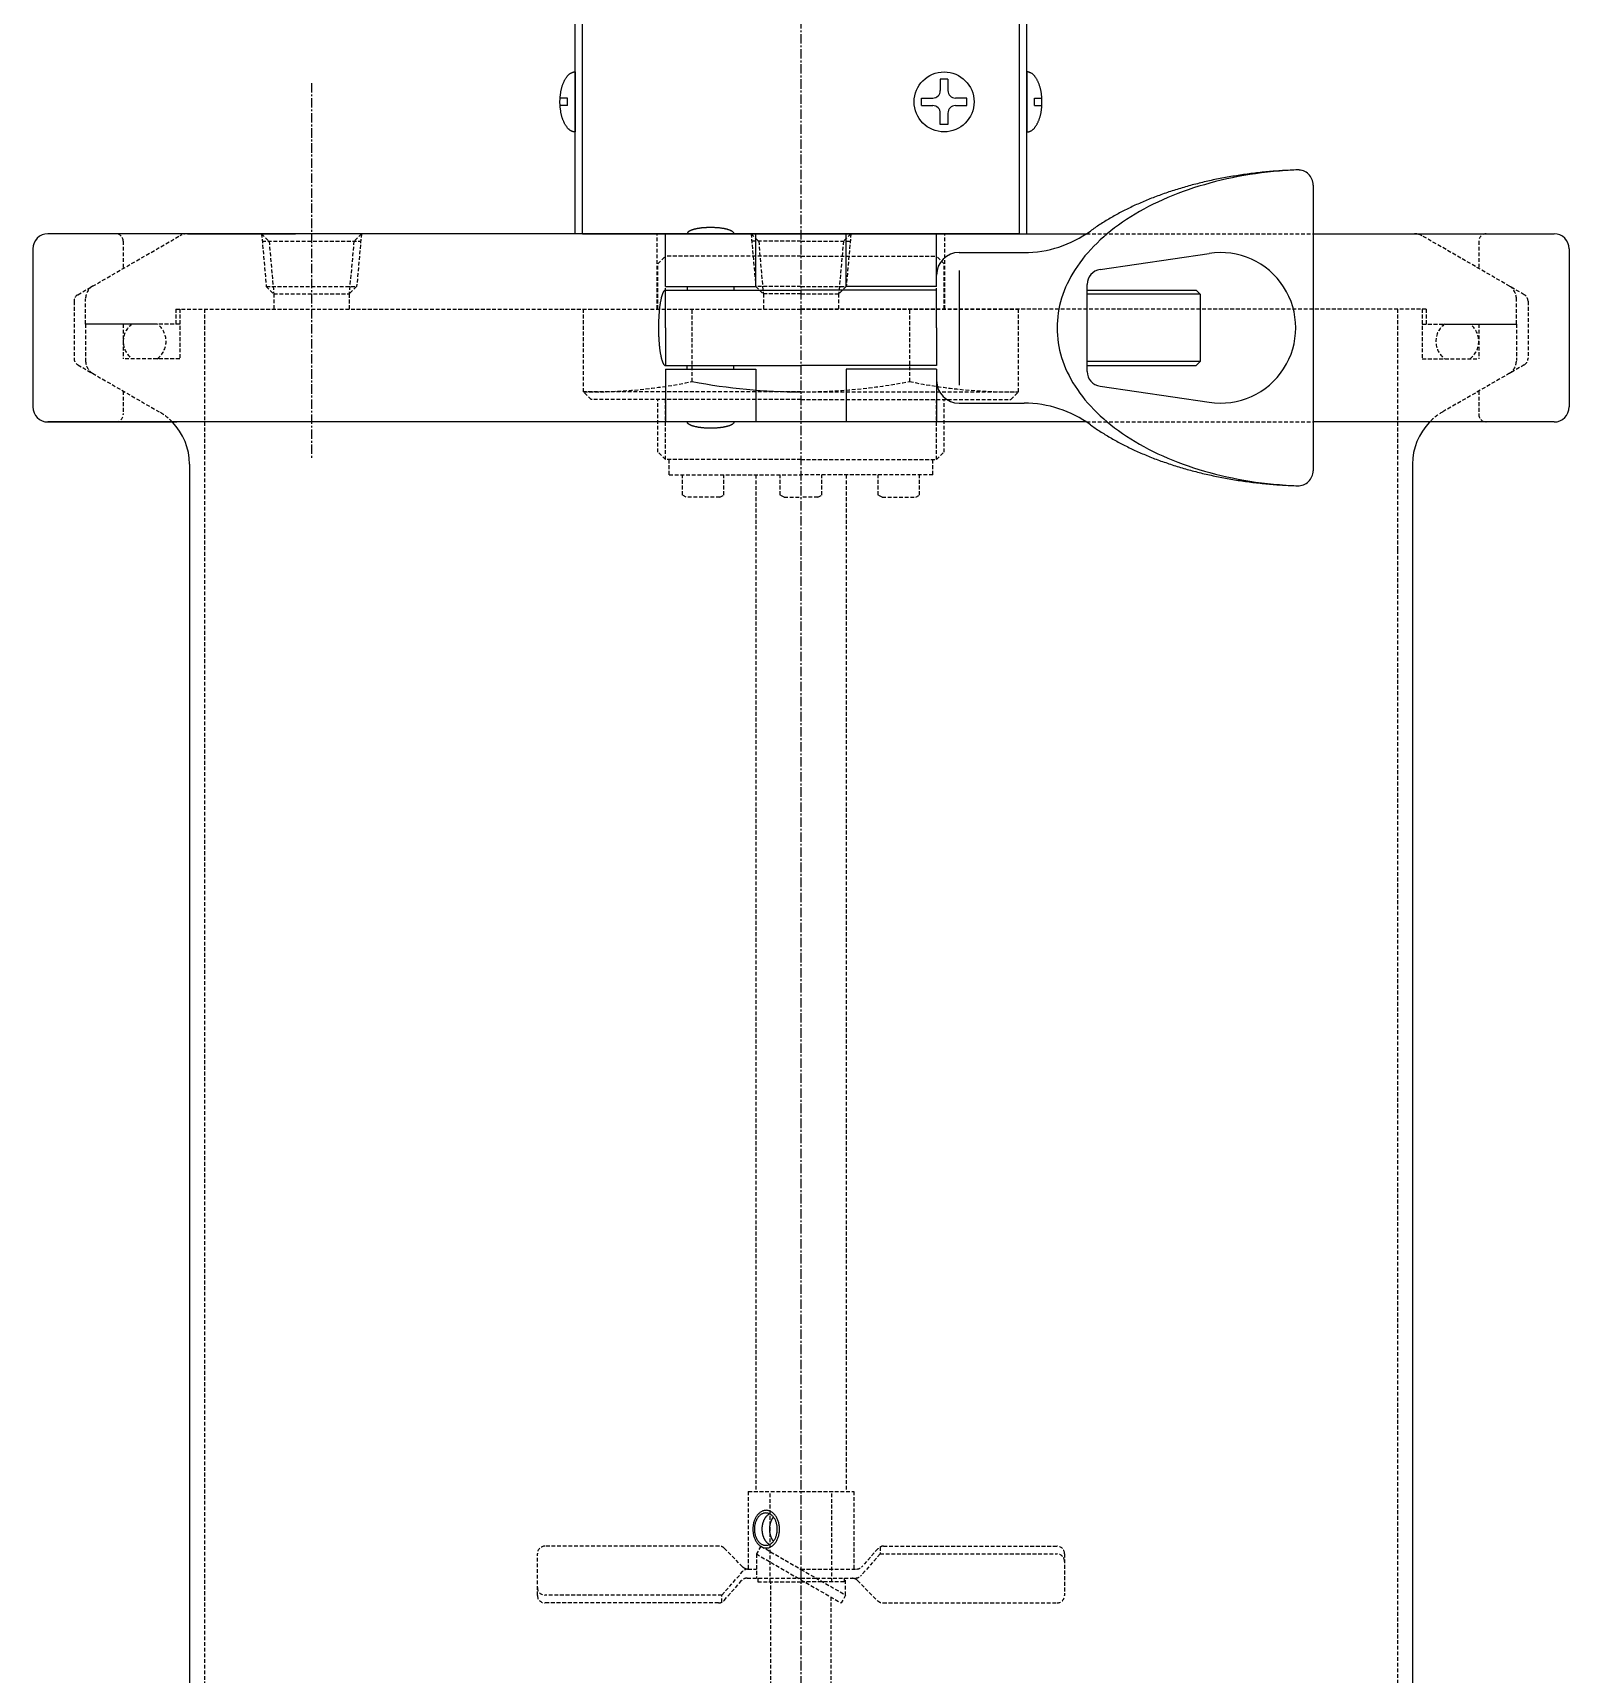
# Model space of a CAD drawing. Extents: x 249 to 1051, y 18 to 1020.
# Drawn here: x 314.5 to 518.5, y 236.3 to 454.2 of the extents above; entities that cross this region are included whole.
import ezdxf

# ---------------------------------------------------------------- set-up
doc = ezdxf.new("R2010")
doc.units = 0
doc.linetypes.add('CENTER', pattern=[2, 1.25, -0.25, 0.25, -0.25])
doc.linetypes.add('DASHED', pattern=[0.75, 0.5, -0.25])
doc.layers.get('0').update_dxf_attribs({"linetype": 'CONTINUOUS'})
doc.layers.add('CENTER', color=1, linetype='CENTER')

msp = doc.modelspace()

# ---------------------------------------------------------------- linework, layer by layer
at = {"color": 7, "linetype": 'CONTINUOUS'}
for p, q in [((386.5, 427.52), (386.5, 507.52)), ((387.5, 427.52), (387.5, 507.52)), ((445.5, 427.52), (445.5, 507.52)), ((446.5, 427.52), (446.5, 507.52)), ((386.5, 449), (386.5, 441.03)), ((446.5, 449), (446.5, 441.03)), ((436, 448.02), (435, 448.02)), ((435, 448.02), (435, 446.52)), ((436, 448.02), (436, 446.52)), ((385.5, 445.52), (384.52, 445.52)), ((385.5, 444.52), (385.5, 445.52)), ((432.5, 444.52), (432.5, 445.52)), ((432.5, 445.52), (434, 445.52)), ((438.5, 445.52), (437, 445.52)), ((438.5, 444.52), (438.5, 445.52)), ((447.5, 445.52), (448.49, 445.52)), ((447.5, 444.52), (447.5, 445.52)), ((385.5, 444.52), (384.52, 444.52)), ((432.5, 444.52), (434, 444.52)), ((435, 442.02), (435, 443.52)), ((436, 443.52), (436, 442.02)), ((437, 444.52), (438.5, 444.52)), ((447.5, 444.52), (448.49, 444.52)), ((436, 442.02), (435, 442.02)), ((484.5, 433.98), (484.5, 396.05)), ((325.5, 427.52), (316.5, 427.52)), ((416.5, 427.52), (316.5, 427.52)), ((335.03, 427.52), (325.5, 427.52)), ((335.03, 427.52), (349.39, 427.52)), ((387.5, 427.52), (384.5, 427.52)), ((445.5, 427.52), (387.5, 427.52)), ((387.5, 427.52), (445.5, 427.52)), ((397.5, 427.52), (435.5, 427.52)), ((398.5, 420.52), (398.5, 427.52)), ((410.5, 420.52), (410.5, 427.52)), ((416.5, 427.52), (454.41, 427.52)), ((422.5, 420.52), (422.5, 427.52)), ((434.5, 420.52), (434.5, 427.52)), ((484.5, 427.52), (516.5, 427.52)), ((314.5, 425.52), (314.5, 404.52)), ((437.5, 425.02), (446.12, 425.02)), ((518.5, 425.52), (518.5, 404.52)), ((456.21, 422.77), (470.7, 424.9)), ((437.5, 422.63), (437.5, 407.4)), ((454.5, 409.24), (454.5, 420.79)), ((398.5, 420.52), (410.5, 420.52)), ((398.5, 415.02), (398.5, 420.02)), ((398.5, 420.02), (416.5, 420.02)), ((401.4, 420.52), (401.4, 420.27)), ((401.4, 420.52), (401.4, 420.02)), ((401.4, 420.52), (401.4, 420.02)), ((407.6, 420.52), (407.6, 420.02)), ((434.5, 420.02), (416.5, 420.02)), ((434.5, 420.52), (422.5, 420.52)), ((434.5, 415.02), (434.5, 420.02)), ((454.5, 420.02), (468.95, 420.02)), ((469.5, 419.47), (454.5, 419.47)), ((468.95, 420.02), (469.5, 419.47)), ((469.5, 419.47), (469.5, 410.57)), ((398.5, 415.02), (398.5, 410.02)), ((434.5, 415.02), (434.5, 410.02)), ((398.5, 410.02), (416.5, 410.02)), ((401.4, 409.52), (401.4, 410.02)), ((401.4, 409.52), (401.4, 410.02)), ((401.4, 409.52), (401.4, 409.77)), ((407.6, 409.52), (407.6, 410.02)), ((434.5, 410.02), (416.5, 410.02)), ((469.5, 410.57), (454.5, 410.57)), ((454.5, 410.02), (468.95, 410.02)), ((468.95, 410.02), (469.5, 410.57)), ((398.5, 409.52), (398.5, 402.52)), ((398.5, 409.52), (410.5, 409.52)), ((410.5, 409.52), (410.5, 402.52)), ((434.5, 409.52), (422.5, 409.52)), ((422.5, 409.52), (422.5, 402.52)), ((434.5, 409.52), (434.5, 402.52)), ((456.21, 407.27), (470.7, 405.14)), ((437.5, 405.02), (446.12, 405.02)), ((316.5, 402.52), (325.5, 402.52)), ((416.5, 402.52), (316.5, 402.52)), ((325.5, 402.52), (333.63, 402.52)), ((454.41, 402.52), (416.5, 402.52)), ((516.5, 402.52), (484.5, 402.52)), ((335.3, 396.93), (335.3, 213.81)), ((497.7, 396.93), (497.7, 213.81))]:
    msp.add_line(p, q, dxfattribs=at)
at = {"color": 3, "linetype": 'DASHED'}
for p, q in [((320.47, 419.42), (334.03, 427.25)), ((344.88, 427.52), (345.5, 420.52)), ((344.88, 427.52), (345.88, 426.52)), ((358.13, 427.52), (357.13, 426.52)), ((358.13, 427.52), (357.5, 420.52)), ((397.4, 417.52), (397.4, 427.52)), ((398.5, 417.52), (398.5, 427.52)), ((409.88, 427.52), (410.88, 426.52)), ((409.88, 427.52), (410.5, 420.52)), ((423.13, 427.52), (422.13, 426.52)), ((423.13, 427.52), (422.5, 420.52)), ((434.5, 417.52), (434.5, 427.52)), ((435.6, 417.52), (435.6, 427.52)), ((454.41, 427.52), (484.5, 427.52)), ((512.54, 419.42), (498.97, 427.25)), ((326.5, 426.52), (326.5, 422.9)), ((344.96, 426.53), (358.04, 426.53)), ((345.88, 426.52), (346.5, 419.52)), ((357.13, 426.52), (356.5, 419.52)), ((416.5, 426.53), (409.96, 426.53)), ((410.88, 426.52), (411.5, 419.52)), ((416.5, 426.53), (423.04, 426.53)), ((422.13, 426.52), (421.5, 419.52)), ((506.5, 426.52), (506.5, 422.9)), ((397.5, 423.52), (398.5, 424.52)), ((397.5, 417.52), (397.5, 423.52)), ((416.5, 424.52), (398.5, 424.52)), ((416.5, 424.52), (434.5, 424.52)), ((435.5, 423.52), (434.5, 424.52)), ((435.5, 417.52), (435.5, 423.52)), ((319.97, 418.55), (319.97, 410.98)), ((321.5, 415.52), (321.5, 418.86)), ((345.5, 420.53), (357.5, 420.53)), ((345.5, 420.52), (346.5, 419.52)), ((346.5, 419.53), (346.5, 417.52)), ((346.5, 419.53), (356.5, 419.53)), ((357.5, 420.52), (356.5, 419.52)), ((356.5, 419.52), (356.5, 417.52)), ((416.5, 420.53), (410.5, 420.53)), ((410.5, 420.52), (411.5, 419.52)), ((416.5, 419.53), (411.5, 419.53)), ((411.5, 419.53), (411.5, 417.52)), ((416.5, 420.53), (422.5, 420.53)), ((416.5, 419.53), (421.5, 419.53)), ((422.5, 420.52), (421.5, 419.52)), ((421.5, 419.53), (421.5, 417.52)), ((511.5, 415.52), (511.5, 418.86)), ((513.04, 418.55), (513.04, 410.98)), ((333.5, 417.52), (333.5, 415.52)), ((333.5, 417.52), (416.5, 417.52)), ((334, 417.52), (334, 410.92)), ((337.3, 417.52), (337.3, 180.23)), ((387.63, 406.52), (387.63, 417.52)), ((402.07, 407.89), (402.07, 417.52)), ((416.5, 417.52), (445.37, 417.52)), ((499.5, 417.52), (416.5, 417.52)), ((430.93, 407.89), (430.93, 417.52)), ((445.37, 406.52), (445.37, 417.52)), ((495.7, 417.52), (495.7, 389.52)), ((495.7, 417.52), (495.7, 385.52)), ((499, 417.52), (499, 410.92)), ((499.5, 417.52), (499.5, 415.52)), ((321.5, 415.52), (321.5, 410.67)), ((330.5, 415.52), (321.5, 415.52)), ((334, 415.52), (321.5, 415.52)), ((326.5, 415.52), (326.5, 410.92)), ((499, 415.52), (511.5, 415.52)), ((502.5, 415.52), (511.5, 415.52)), ((506.5, 415.52), (506.5, 410.92)), ((511.5, 415.52), (511.5, 410.67)), ((320.47, 410.11), (331.3, 403.86)), ((334, 410.92), (326.5, 410.92)), ((499, 410.92), (506.5, 410.92)), ((512.54, 410.11), (501.7, 403.86)), ((326.5, 406.63), (326.5, 403.52)), ((388.63, 405.52), (387.63, 406.52)), ((416.5, 406.52), (387.63, 406.52)), ((416.5, 405.52), (388.63, 405.52)), ((397.5, 398.52), (397.5, 405.52)), ((398.5, 397.52), (398.5, 405.52)), ((416.5, 406.52), (445.37, 406.52)), ((416.5, 405.52), (444.37, 405.52)), ((434.5, 397.52), (434.5, 405.52)), ((435.5, 398.52), (435.5, 405.52)), ((444.37, 405.52), (445.37, 406.52)), ((506.5, 406.63), (506.5, 403.52)), ((454.41, 402.52), (484.5, 402.52)), ((398.5, 397.52), (397.5, 398.52)), ((398.5, 397.52), (397.5, 398.52)), ((416.5, 397.52), (398.5, 397.52)), ((399, 395.52), (399, 397.52)), ((416.5, 397.52), (434.5, 397.52)), ((434, 395.52), (434, 397.52)), ((434.5, 397.52), (435.5, 398.52)), ((434.5, 397.52), (435.5, 398.52)), ((399, 395.52), (416.5, 395.52)), ((400.75, 392.82), (400.75, 395.52)), ((406.25, 392.82), (406.25, 395.52)), ((410.5, 395.52), (410.5, 260.52)), ((413.75, 392.82), (413.75, 395.52)), ((434, 395.52), (416.5, 395.52)), ((419.25, 392.82), (419.25, 395.52)), ((422.5, 395.52), (422.5, 260.52)), ((426.75, 392.82), (426.75, 395.52)), ((432.25, 392.82), (432.25, 395.52)), ((401.27, 392.52), (400.75, 392.82)), ((405.73, 392.52), (401.27, 392.52)), ((405.73, 392.52), (406.25, 392.82)), ((414.27, 392.52), (413.75, 392.82)), ((414.27, 392.52), (416.5, 392.52)), ((418.73, 392.52), (416.5, 392.52)), ((418.73, 392.52), (419.25, 392.82)), ((427.27, 392.52), (426.75, 392.82)), ((427.27, 392.52), (431.73, 392.52)), ((431.73, 392.52), (432.25, 392.82)), ((495.7, 385.52), (495.7, 180.23)), ((409.5, 260.52), (416.5, 260.52)), ((409.5, 260.52), (409.5, 250.22)), ((412.4, 248.52), (412.4, 260.52)), ((416.5, 260.52), (423.5, 260.52)), ((420.6, 248.52), (420.6, 260.52)), ((423.5, 260.52), (423.5, 250.22)), ((405.63, 253.26), (382.5, 253.26)), ((408.75, 250.51), (406.34, 252.96)), ((411.17, 253.26), (410.57, 252.22)), ((411.17, 253.26), (416.5, 250.18)), ((426.7, 252.92), (424.62, 250.56)), ((427, 253.15), (427, 252.22)), ((427.45, 253.26), (450.5, 253.26)), ((381.5, 246.72), (381.5, 252.26)), ((410.57, 252.22), (416.5, 248.79)), ((410.57, 252.22), (410.57, 249.02)), ((427, 252.22), (424.48, 249.36)), ((427, 252.22), (450.5, 252.22)), ((451.5, 252.26), (451.5, 246.72)), ((406, 246.76), (408.75, 249.88)), ((406.3, 246.06), (408.61, 248.68)), ((409.36, 249.02), (416.11, 249.02)), ((409.46, 250.22), (410.57, 250.22)), ((410.75, 249.02), (410.75, 248.52)), ((410.75, 248.52), (416.5, 248.52)), ((412.5, 172.52), (412.5, 248.52)), ((416.11, 249.02), (416.5, 249.02)), ((416.5, 250.22), (423.87, 250.22)), ((416.5, 250.18), (422.43, 246.76)), ((416.5, 249.02), (418.51, 249.02)), ((416.5, 248.79), (421.83, 245.72)), ((416.5, 248.52), (416.98, 248.52)), ((422.25, 248.52), (416.98, 248.52)), ((418.51, 249.02), (423.73, 249.02)), ((422.25, 249.02), (422.25, 248.52)), ((422.43, 246.76), (422.43, 249.02)), ((423.99, 248.72), (426.66, 246.01)), ((406, 246.76), (382.5, 246.76)), ((406, 245.82), (406, 246.76)), ((420.5, 172.52), (420.5, 246.48)), ((422.43, 246.76), (421.83, 245.72)), ((405.55, 245.72), (382.5, 245.72)), ((427.38, 245.72), (450.5, 245.72))]:
    msp.add_line(p, q, dxfattribs=at)
at = {"color": 7, "linetype": 'CONTINUOUS'}
for points in [[(386.5, 441.03, 0), (386.45, 441.03, 0), (386.4, 441.04, 0), (386.35, 441.04, 0), (386.31, 441.05, 0), (386.26, 441.06, 0), (386.21, 441.08, 0), (386.16, 441.09, 0), (386.11, 441.11, 0), (386.06, 441.13, 0), (386.01, 441.15, 0), (385.97, 441.18, 0), (385.92, 441.2, 0), (385.87, 441.23, 0), (385.83, 441.27, 0), (385.78, 441.3, 0), (385.74, 441.34, 0), (385.69, 441.38, 0), (385.65, 441.42, 0), (385.6, 441.46, 0), (385.56, 441.5, 0), (385.51, 441.55, 0), (385.47, 441.6, 0), (385.43, 441.65, 0), (385.39, 441.7, 0), (385.35, 441.76, 0), (385.31, 441.82, 0), (385.27, 441.88, 0), (385.23, 441.94, 0), (385.19, 442, 0), (385.16, 442.06, 0), (385.12, 442.13, 0), (385.09, 442.2, 0), (385.05, 442.27, 0), (385.02, 442.34, 0), (384.99, 442.41, 0), (384.95, 442.49, 0), (384.92, 442.57, 0), (384.89, 442.64, 0), (384.87, 442.72, 0), (384.84, 442.8, 0), (384.81, 442.88, 0), (384.79, 442.97, 0), (384.76, 443.05, 0), (384.74, 443.14, 0), (384.71, 443.23, 0), (384.69, 443.31, 0), (384.67, 443.4, 0), (384.65, 443.49, 0), (384.63, 443.58, 0), (384.62, 443.67, 0), (384.6, 443.77, 0), (384.59, 443.86, 0), (384.57, 443.95, 0), (384.56, 444.05, 0), (384.55, 444.14, 0), (384.54, 444.24, 0), (384.53, 444.33, 0), (384.52, 444.43, 0), (384.52, 444.53, 0), (384.51, 444.63, 0), (384.51, 444.72, 0), (384.5, 444.82, 0), (384.5, 444.92, 0), (384.5, 445.02, 0), (384.5, 445.11, 0), (384.5, 445.21, 0), (384.51, 445.31, 0), (384.51, 445.41, 0), (384.52, 445.5, 0), (384.52, 445.6, 0), (384.53, 445.7, 0), (384.54, 445.79, 0), (384.55, 445.89, 0), (384.56, 445.98, 0), (384.57, 446.08, 0), (384.59, 446.17, 0), (384.6, 446.27, 0), (384.62, 446.36, 0), (384.63, 446.45, 0), (384.65, 446.54, 0), (384.67, 446.63, 0), (384.69, 446.72, 0), (384.71, 446.81, 0), (384.74, 446.89, 0), (384.76, 446.98, 0), (384.79, 447.06, 0), (384.81, 447.15, 0), (384.84, 447.23, 0), (384.87, 447.31, 0), (384.89, 447.39, 0), (384.92, 447.47, 0), (384.95, 447.54, 0), (384.99, 447.62, 0), (385.02, 447.69, 0), (385.05, 447.76, 0), (385.09, 447.83, 0), (385.12, 447.9, 0), (385.16, 447.97, 0), (385.19, 448.03, 0), (385.23, 448.1, 0), (385.27, 448.16, 0), (385.31, 448.22, 0), (385.35, 448.27, 0), (385.39, 448.33, 0), (385.43, 448.38, 0), (385.47, 448.43, 0), (385.51, 448.48, 0), (385.56, 448.53, 0), (385.6, 448.57, 0), (385.65, 448.62, 0), (385.69, 448.66, 0), (385.74, 448.7, 0), (385.78, 448.73, 0), (385.83, 448.77, 0), (385.87, 448.8, 0), (385.92, 448.83, 0), (385.97, 448.86, 0), (386.01, 448.88, 0), (386.06, 448.9, 0), (386.11, 448.92, 0), (386.16, 448.94, 0), (386.21, 448.96, 0), (386.26, 448.97, 0), (386.31, 448.98, 0), (386.35, 448.99, 0), (386.4, 449, 0), (386.45, 449, 0), (386.5, 449, 0)], [(446.5, 441.03, 0), (446.55, 441.03, 0), (446.6, 441.04, 0), (446.65, 441.04, 0), (446.7, 441.05, 0), (446.75, 441.06, 0), (446.79, 441.08, 0), (446.84, 441.09, 0), (446.89, 441.11, 0), (446.94, 441.13, 0), (446.99, 441.15, 0), (447.03, 441.18, 0), (447.08, 441.2, 0), (447.13, 441.23, 0), (447.18, 441.27, 0), (447.22, 441.3, 0), (447.27, 441.34, 0), (447.31, 441.38, 0), (447.36, 441.42, 0), (447.4, 441.46, 0), (447.44, 441.5, 0), (447.49, 441.55, 0), (447.53, 441.6, 0), (447.57, 441.65, 0), (447.61, 441.7, 0), (447.65, 441.76, 0), (447.69, 441.82, 0), (447.73, 441.88, 0), (447.77, 441.94, 0), (447.81, 442, 0), (447.84, 442.06, 0), (447.88, 442.13, 0), (447.92, 442.2, 0), (447.95, 442.27, 0), (447.98, 442.34, 0), (448.01, 442.41, 0), (448.05, 442.49, 0), (448.08, 442.57, 0), (448.11, 442.64, 0), (448.14, 442.72, 0), (448.16, 442.8, 0), (448.19, 442.88, 0), (448.22, 442.97, 0), (448.24, 443.05, 0), (448.26, 443.14, 0), (448.29, 443.23, 0), (448.31, 443.31, 0), (448.33, 443.4, 0), (448.35, 443.49, 0), (448.37, 443.58, 0), (448.38, 443.67, 0), (448.4, 443.77, 0), (448.42, 443.86, 0), (448.43, 443.95, 0), (448.44, 444.05, 0), (448.45, 444.14, 0), (448.46, 444.24, 0), (448.47, 444.33, 0), (448.48, 444.43, 0), (448.49, 444.53, 0), (448.49, 444.63, 0), (448.5, 444.72, 0), (448.5, 444.82, 0), (448.5, 444.92, 0), (448.5, 445.02, 0), (448.5, 445.11, 0), (448.5, 445.21, 0), (448.5, 445.31, 0), (448.49, 445.41, 0), (448.49, 445.5, 0), (448.48, 445.6, 0), (448.47, 445.7, 0), (448.46, 445.79, 0), (448.45, 445.89, 0), (448.44, 445.98, 0), (448.43, 446.08, 0), (448.42, 446.17, 0), (448.4, 446.27, 0), (448.38, 446.36, 0), (448.37, 446.45, 0), (448.35, 446.54, 0), (448.33, 446.63, 0), (448.31, 446.72, 0), (448.29, 446.81, 0), (448.26, 446.89, 0), (448.24, 446.98, 0), (448.22, 447.06, 0), (448.19, 447.15, 0), (448.16, 447.23, 0), (448.14, 447.31, 0), (448.11, 447.39, 0), (448.08, 447.47, 0), (448.05, 447.54, 0), (448.01, 447.62, 0), (447.98, 447.69, 0), (447.95, 447.76, 0), (447.92, 447.83, 0), (447.88, 447.9, 0), (447.84, 447.97, 0), (447.81, 448.03, 0), (447.77, 448.1, 0), (447.73, 448.16, 0), (447.69, 448.22, 0), (447.65, 448.27, 0), (447.61, 448.33, 0), (447.57, 448.38, 0), (447.53, 448.43, 0), (447.49, 448.48, 0), (447.44, 448.53, 0), (447.4, 448.57, 0), (447.36, 448.62, 0), (447.31, 448.66, 0), (447.27, 448.7, 0), (447.22, 448.73, 0), (447.18, 448.77, 0), (447.13, 448.8, 0), (447.08, 448.83, 0), (447.03, 448.86, 0), (446.99, 448.88, 0), (446.94, 448.9, 0), (446.89, 448.92, 0), (446.84, 448.94, 0), (446.79, 448.96, 0), (446.75, 448.97, 0), (446.7, 448.98, 0), (446.65, 448.99, 0), (446.6, 449, 0), (446.55, 449, 0), (446.5, 449, 0)], [(482.43, 435.98, 0), (481.63, 435.94, 0), (480.83, 435.89, 0), (480.03, 435.83, 0), (479.24, 435.76, 0), (478.45, 435.68, 0), (477.66, 435.59, 0), (476.87, 435.48, 0), (476.1, 435.37, 0), (475.32, 435.24, 0), (474.55, 435.1, 0), (473.79, 434.95, 0), (473.03, 434.79, 0), (472.28, 434.61, 0), (471.53, 434.43, 0), (470.8, 434.24, 0), (470.06, 434.03, 0), (469.34, 433.81, 0), (468.63, 433.59, 0), (467.92, 433.35, 0), (467.23, 433.11, 0), (466.54, 432.85, 0), (465.87, 432.58, 0), (465.2, 432.31, 0), (464.55, 432.02, 0), (463.9, 431.72, 0), (463.27, 431.42, 0), (462.65, 431.11, 0), (462.04, 430.78, 0), (461.45, 430.45, 0), (460.86, 430.11, 0), (460.29, 429.76, 0), (459.74, 429.4, 0), (459.19, 429.04, 0), (458.67, 428.67, 0), (458.15, 428.29, 0), (457.65, 427.9, 0), (457.17, 427.51, 0), (456.7, 427.1, 0), (456.24, 426.69, 0), (455.81, 426.28, 0), (455.38, 425.86, 0), (454.98, 425.43, 0), (454.59, 425, 0), (454.21, 424.56, 0), (453.86, 424.12, 0), (453.52, 423.67, 0), (453.2, 423.21, 0), (452.89, 422.76, 0), (452.61, 422.29, 0), (452.34, 421.83, 0), (452.09, 421.36, 0), (451.85, 420.88, 0), (451.64, 420.4, 0), (451.44, 419.92, 0), (451.26, 419.44, 0), (451.11, 418.96, 0), (450.96, 418.47, 0), (450.84, 417.98, 0), (450.74, 417.49, 0), (450.65, 417, 0), (450.59, 416.5, 0), (450.54, 416.01, 0), (450.51, 415.51, 0), (450.5, 415.02, 0), (450.51, 414.52, 0), (450.54, 414.03, 0), (450.59, 413.53, 0), (450.65, 413.04, 0), (450.74, 412.54, 0), (450.84, 412.05, 0), (450.96, 411.56, 0), (451.11, 411.08, 0), (451.26, 410.59, 0), (451.44, 410.11, 0), (451.64, 409.63, 0), (451.85, 409.15, 0), (452.09, 408.68, 0), (452.34, 408.21, 0), (452.61, 407.74, 0), (452.89, 407.28, 0), (453.2, 406.82, 0), (453.52, 406.36, 0), (453.86, 405.92, 0), (454.21, 405.47, 0), (454.59, 405.03, 0), (454.98, 404.6, 0), (455.38, 404.17, 0), (455.81, 403.75, 0), (456.24, 403.34, 0), (456.7, 402.93, 0), (457.17, 402.53, 0), (457.65, 402.13, 0), (458.15, 401.75, 0), (458.67, 401.37, 0), (459.19, 400.99, 0), (459.74, 400.63, 0), (460.29, 400.27, 0), (460.86, 399.92, 0), (461.45, 399.58, 0), (462.04, 399.25, 0), (462.65, 398.93, 0), (463.27, 398.61, 0), (463.9, 398.31, 0), (464.55, 398.01, 0), (465.2, 397.73, 0), (465.87, 397.45, 0), (466.54, 397.19, 0), (467.23, 396.93, 0), (467.92, 396.68, 0), (468.63, 396.44, 0), (469.34, 396.22, 0), (470.06, 396, 0), (470.8, 395.8, 0), (471.53, 395.6, 0), (472.28, 395.42, 0), (473.03, 395.25, 0), (473.79, 395.09, 0), (474.55, 394.94, 0), (475.32, 394.8, 0), (476.1, 394.67, 0), (476.87, 394.55, 0), (477.66, 394.45, 0), (478.45, 394.35, 0), (479.24, 394.27, 0), (480.03, 394.2, 0), (480.83, 394.14, 0), (481.63, 394.09, 0), (482.43, 394.06, 0)], [(482.44, 435.99, 0), (482.19, 435.98, 0), (481.94, 435.97, 0), (481.69, 435.96, 0), (481.44, 435.95, 0), (481.19, 435.93, 0), (480.94, 435.92, 0), (480.69, 435.91, 0), (480.44, 435.89, 0), (480.19, 435.88, 0), (479.94, 435.86, 0), (479.7, 435.84, 0), (479.45, 435.82, 0), (479.2, 435.81, 0), (478.95, 435.78, 0), (478.7, 435.76, 0), (478.46, 435.74, 0), (478.21, 435.72, 0), (477.96, 435.69, 0), (477.72, 435.67, 0), (477.47, 435.64, 0), (477.23, 435.62, 0), (476.98, 435.59, 0), (476.74, 435.56, 0), (476.49, 435.53, 0), (476.25, 435.5, 0), (476, 435.47, 0), (475.76, 435.44, 0), (475.52, 435.4, 0), (475.27, 435.37, 0), (475.03, 435.33, 0), (474.79, 435.3, 0), (474.55, 435.26, 0), (474.31, 435.22, 0), (474.06, 435.18, 0), (473.82, 435.14, 0), (473.58, 435.1, 0), (473.35, 435.06, 0), (473.11, 435.02, 0), (472.87, 434.98, 0), (472.63, 434.93, 0), (472.39, 434.89, 0), (472.16, 434.84, 0), (471.92, 434.79, 0), (471.69, 434.75, 0), (471.45, 434.7, 0), (471.22, 434.65, 0), (470.98, 434.6, 0), (470.75, 434.55, 0), (470.52, 434.49, 0), (470.29, 434.44, 0), (470.05, 434.39, 0), (469.82, 434.33, 0), (469.59, 434.28, 0), (469.36, 434.22, 0), (469.13, 434.16, 0), (468.91, 434.11, 0), (468.68, 434.05, 0), (468.45, 433.99, 0), (468.23, 433.92, 0), (468, 433.86, 0), (467.78, 433.8, 0), (467.55, 433.74, 0), (467.33, 433.67, 0), (467.11, 433.61, 0), (466.89, 433.54, 0), (466.67, 433.48, 0), (466.45, 433.41, 0), (466.23, 433.34, 0), (466.01, 433.27, 0), (465.79, 433.2, 0), (465.58, 433.13, 0), (465.36, 433.06, 0), (465.15, 432.99, 0), (464.93, 432.91, 0), (464.72, 432.84, 0), (464.51, 432.77, 0), (464.3, 432.69, 0), (464.09, 432.61, 0), (463.88, 432.54, 0), (463.67, 432.46, 0), (463.46, 432.38, 0), (463.25, 432.3, 0), (463.05, 432.22, 0), (462.84, 432.14, 0), (462.64, 432.06, 0), (462.44, 431.97, 0), (462.24, 431.89, 0), (462.04, 431.81, 0), (461.84, 431.72, 0), (461.64, 431.64, 0), (461.44, 431.55, 0), (461.24, 431.46, 0), (461.05, 431.38, 0), (460.85, 431.29, 0), (460.66, 431.2, 0), (460.47, 431.11, 0), (460.28, 431.02, 0), (460.08, 430.93, 0), (459.9, 430.83, 0), (459.71, 430.74, 0), (459.52, 430.65, 0), (459.33, 430.55, 0), (459.15, 430.46, 0), (458.97, 430.36, 0), (458.79, 430.27, 0), (458.6, 430.17, 0), (458.42, 430.07, 0), (458.25, 429.97, 0), (458.07, 429.88, 0), (457.89, 429.77, 0), (457.71, 429.68, 0), (457.54, 429.57, 0), (457.37, 429.47, 0), (457.2, 429.37, 0), (457.02, 429.27, 0), (456.86, 429.16, 0), (456.69, 429.06, 0), (456.52, 428.95, 0), (456.36, 428.85, 0), (456.19, 428.74, 0), (456.03, 428.64, 0), (455.87, 428.53, 0), (455.71, 428.42, 0), (455.55, 428.31, 0), (455.39, 428.2, 0), (455.23, 428.09, 0), (455.08, 427.98, 0), (454.92, 427.87, 0)], [(407.6, 427.52, 0), (407.6, 427.54, 0), (407.6, 427.56, 0), (407.59, 427.58, 0), (407.59, 427.6, 0), (407.58, 427.62, 0), (407.57, 427.64, 0), (407.55, 427.66, 0), (407.54, 427.68, 0), (407.53, 427.7, 0), (407.51, 427.72, 0), (407.49, 427.74, 0), (407.47, 427.75, 0), (407.44, 427.77, 0), (407.42, 427.79, 0), (407.39, 427.81, 0), (407.36, 427.83, 0), (407.33, 427.85, 0), (407.3, 427.87, 0), (407.27, 427.89, 0), (407.24, 427.9, 0), (407.2, 427.92, 0), (407.16, 427.94, 0), (407.12, 427.96, 0), (407.08, 427.97, 0), (407.04, 427.99, 0), (406.99, 428.01, 0), (406.94, 428.02, 0), (406.9, 428.04, 0), (406.85, 428.05, 0), (406.8, 428.07, 0), (406.75, 428.08, 0), (406.69, 428.1, 0), (406.64, 428.11, 0), (406.58, 428.13, 0), (406.53, 428.14, 0), (406.47, 428.15, 0), (406.41, 428.16, 0), (406.35, 428.18, 0), (406.29, 428.19, 0), (406.22, 428.2, 0), (406.16, 428.21, 0), (406.1, 428.22, 0), (406.03, 428.23, 0), (405.96, 428.24, 0), (405.89, 428.25, 0), (405.83, 428.26, 0), (405.76, 428.27, 0), (405.69, 428.28, 0), (405.62, 428.28, 0), (405.55, 428.29, 0), (405.47, 428.3, 0), (405.4, 428.3, 0), (405.33, 428.31, 0), (405.25, 428.31, 0), (405.18, 428.32, 0), (405.11, 428.32, 0), (405.03, 428.33, 0), (404.96, 428.33, 0), (404.88, 428.33, 0), (404.8, 428.33, 0), (404.73, 428.34, 0), (404.65, 428.34, 0), (404.58, 428.34, 0), (404.5, 428.34, 0), (404.42, 428.34, 0), (404.35, 428.34, 0), (404.27, 428.34, 0), (404.2, 428.33, 0), (404.12, 428.33, 0), (404.05, 428.33, 0), (403.97, 428.33, 0), (403.9, 428.32, 0), (403.82, 428.32, 0), (403.75, 428.31, 0), (403.67, 428.31, 0), (403.6, 428.3, 0), (403.53, 428.3, 0), (403.46, 428.29, 0), (403.38, 428.28, 0), (403.31, 428.28, 0), (403.24, 428.27, 0), (403.18, 428.26, 0), (403.11, 428.25, 0), (403.04, 428.24, 0), (402.97, 428.23, 0), (402.91, 428.22, 0), (402.84, 428.21, 0), (402.78, 428.2, 0), (402.72, 428.19, 0), (402.65, 428.18, 0), (402.59, 428.16, 0), (402.53, 428.15, 0), (402.48, 428.14, 0), (402.42, 428.13, 0), (402.36, 428.11, 0), (402.31, 428.1, 0), (402.26, 428.08, 0), (402.2, 428.07, 0), (402.15, 428.05, 0), (402.11, 428.04, 0), (402.06, 428.02, 0), (402.01, 428.01, 0), (401.97, 427.99, 0), (401.92, 427.97, 0), (401.88, 427.96, 0), (401.84, 427.94, 0), (401.8, 427.92, 0), (401.77, 427.9, 0), (401.73, 427.89, 0), (401.7, 427.87, 0), (401.67, 427.85, 0), (401.64, 427.83, 0), (401.61, 427.81, 0), (401.58, 427.79, 0), (401.56, 427.77, 0), (401.53, 427.75, 0), (401.51, 427.74, 0), (401.49, 427.72, 0), (401.48, 427.7, 0), (401.46, 427.68, 0), (401.45, 427.66, 0), (401.43, 427.64, 0), (401.42, 427.62, 0), (401.42, 427.6, 0), (401.41, 427.58, 0), (401.4, 427.56, 0), (401.4, 427.54, 0), (401.4, 427.52, 0)], [(398.5, 420.02, 0), (398.48, 420.01, 0), (398.46, 420.01, 0), (398.43, 420, 0), (398.41, 419.99, 0), (398.39, 419.98, 0), (398.37, 419.96, 0), (398.34, 419.94, 0), (398.32, 419.92, 0), (398.3, 419.89, 0), (398.28, 419.87, 0), (398.25, 419.83, 0), (398.23, 419.8, 0), (398.21, 419.76, 0), (398.19, 419.72, 0), (398.17, 419.68, 0), (398.15, 419.64, 0), (398.13, 419.59, 0), (398.11, 419.54, 0), (398.09, 419.48, 0), (398.07, 419.43, 0), (398.05, 419.37, 0), (398.03, 419.31, 0), (398.01, 419.24, 0), (397.99, 419.17, 0), (397.97, 419.1, 0), (397.95, 419.03, 0), (397.93, 418.96, 0), (397.92, 418.88, 0), (397.9, 418.8, 0), (397.88, 418.72, 0), (397.87, 418.64, 0), (397.85, 418.55, 0), (397.83, 418.46, 0), (397.82, 418.37, 0), (397.8, 418.28, 0), (397.79, 418.19, 0), (397.77, 418.09, 0), (397.76, 417.99, 0), (397.75, 417.9, 0), (397.73, 417.79, 0), (397.72, 417.69, 0), (397.71, 417.59, 0), (397.7, 417.48, 0), (397.69, 417.37, 0), (397.68, 417.26, 0), (397.67, 417.15, 0), (397.66, 417.04, 0), (397.65, 416.93, 0), (397.64, 416.82, 0), (397.63, 416.7, 0), (397.62, 416.58, 0), (397.62, 416.47, 0), (397.61, 416.35, 0), (397.61, 416.23, 0), (397.6, 416.11, 0), (397.6, 415.99, 0), (397.59, 415.87, 0), (397.59, 415.75, 0), (397.59, 415.63, 0), (397.58, 415.51, 0), (397.58, 415.38, 0), (397.58, 415.26, 0), (397.58, 415.14, 0), (397.58, 415.02, 0), (397.58, 414.89, 0), (397.58, 414.77, 0), (397.58, 414.65, 0), (397.58, 414.53, 0), (397.59, 414.4, 0), (397.59, 414.28, 0), (397.59, 414.16, 0), (397.6, 414.04, 0), (397.6, 413.92, 0), (397.61, 413.8, 0), (397.61, 413.68, 0), (397.62, 413.56, 0), (397.62, 413.45, 0), (397.63, 413.33, 0), (397.64, 413.22, 0), (397.65, 413.1, 0), (397.66, 412.99, 0), (397.67, 412.88, 0), (397.68, 412.77, 0), (397.69, 412.66, 0), (397.7, 412.55, 0), (397.71, 412.45, 0), (397.72, 412.34, 0), (397.73, 412.24, 0), (397.75, 412.14, 0), (397.76, 412.04, 0), (397.77, 411.94, 0), (397.79, 411.85, 0), (397.8, 411.75, 0), (397.82, 411.66, 0), (397.83, 411.57, 0), (397.85, 411.48, 0), (397.87, 411.39, 0), (397.88, 411.31, 0), (397.9, 411.23, 0), (397.92, 411.15, 0), (397.93, 411.07, 0), (397.95, 411, 0), (397.97, 410.93, 0), (397.99, 410.86, 0), (398.01, 410.79, 0), (398.03, 410.73, 0), (398.05, 410.67, 0), (398.07, 410.61, 0), (398.09, 410.55, 0), (398.11, 410.5, 0), (398.13, 410.44, 0), (398.15, 410.4, 0), (398.17, 410.35, 0), (398.19, 410.31, 0), (398.21, 410.27, 0), (398.23, 410.23, 0), (398.25, 410.2, 0), (398.28, 410.17, 0), (398.3, 410.14, 0), (398.32, 410.11, 0), (398.34, 410.09, 0), (398.37, 410.07, 0), (398.39, 410.05, 0), (398.41, 410.04, 0), (398.43, 410.03, 0), (398.46, 410.02, 0), (398.48, 410.02, 0), (398.5, 410.02, 0)], [(407.6, 402.52, 0), (407.6, 402.5, 0), (407.6, 402.48, 0), (407.59, 402.46, 0), (407.59, 402.44, 0), (407.58, 402.42, 0), (407.57, 402.4, 0), (407.55, 402.38, 0), (407.54, 402.36, 0), (407.53, 402.34, 0), (407.51, 402.32, 0), (407.49, 402.3, 0), (407.47, 402.28, 0), (407.44, 402.26, 0), (407.42, 402.24, 0), (407.39, 402.22, 0), (407.36, 402.2, 0), (407.33, 402.18, 0), (407.3, 402.17, 0), (407.27, 402.15, 0), (407.24, 402.13, 0), (407.2, 402.11, 0), (407.16, 402.09, 0), (407.12, 402.08, 0), (407.08, 402.06, 0), (407.04, 402.04, 0), (406.99, 402.03, 0), (406.94, 402.01, 0), (406.9, 401.99, 0), (406.85, 401.98, 0), (406.8, 401.96, 0), (406.75, 401.95, 0), (406.69, 401.94, 0), (406.64, 401.92, 0), (406.58, 401.91, 0), (406.53, 401.89, 0), (406.47, 401.88, 0), (406.41, 401.87, 0), (406.35, 401.86, 0), (406.29, 401.84, 0), (406.22, 401.83, 0), (406.16, 401.82, 0), (406.1, 401.81, 0), (406.03, 401.8, 0), (405.96, 401.79, 0), (405.89, 401.78, 0), (405.83, 401.77, 0), (405.76, 401.76, 0), (405.69, 401.76, 0), (405.62, 401.75, 0), (405.55, 401.74, 0), (405.47, 401.74, 0), (405.4, 401.73, 0), (405.33, 401.72, 0), (405.25, 401.72, 0), (405.18, 401.71, 0), (405.11, 401.71, 0), (405.03, 401.71, 0), (404.96, 401.7, 0), (404.88, 401.7, 0), (404.8, 401.7, 0), (404.73, 401.7, 0), (404.65, 401.69, 0), (404.58, 401.69, 0), (404.5, 401.69, 0), (404.42, 401.69, 0), (404.35, 401.69, 0), (404.27, 401.7, 0), (404.2, 401.7, 0), (404.12, 401.7, 0), (404.05, 401.7, 0), (403.97, 401.71, 0), (403.9, 401.71, 0), (403.82, 401.71, 0), (403.75, 401.72, 0), (403.67, 401.72, 0), (403.6, 401.73, 0), (403.53, 401.74, 0), (403.46, 401.74, 0), (403.38, 401.75, 0), (403.31, 401.76, 0), (403.24, 401.76, 0), (403.18, 401.77, 0), (403.11, 401.78, 0), (403.04, 401.79, 0), (402.97, 401.8, 0), (402.91, 401.81, 0), (402.84, 401.82, 0), (402.78, 401.83, 0), (402.72, 401.84, 0), (402.65, 401.86, 0), (402.59, 401.87, 0), (402.53, 401.88, 0), (402.48, 401.89, 0), (402.42, 401.91, 0), (402.36, 401.92, 0), (402.31, 401.94, 0), (402.26, 401.95, 0), (402.2, 401.96, 0), (402.15, 401.98, 0), (402.11, 401.99, 0), (402.06, 402.01, 0), (402.01, 402.03, 0), (401.97, 402.04, 0), (401.92, 402.06, 0), (401.88, 402.08, 0), (401.84, 402.09, 0), (401.8, 402.11, 0), (401.77, 402.13, 0), (401.73, 402.15, 0), (401.7, 402.17, 0), (401.67, 402.18, 0), (401.64, 402.2, 0), (401.61, 402.22, 0), (401.58, 402.24, 0), (401.56, 402.26, 0), (401.53, 402.28, 0), (401.51, 402.3, 0), (401.49, 402.32, 0), (401.48, 402.34, 0), (401.46, 402.36, 0), (401.45, 402.38, 0), (401.43, 402.4, 0), (401.42, 402.42, 0), (401.42, 402.44, 0), (401.41, 402.46, 0), (401.4, 402.48, 0), (401.4, 402.5, 0), (401.4, 402.52, 0)], [(454.92, 402.16, 0), (455.08, 402.05, 0), (455.23, 401.94, 0), (455.39, 401.83, 0), (455.55, 401.72, 0), (455.71, 401.61, 0), (455.87, 401.5, 0), (456.03, 401.4, 0), (456.19, 401.29, 0), (456.36, 401.18, 0), (456.52, 401.08, 0), (456.69, 400.97, 0), (456.86, 400.87, 0), (457.02, 400.77, 0), (457.2, 400.66, 0), (457.37, 400.56, 0), (457.54, 400.46, 0), (457.71, 400.36, 0), (457.89, 400.26, 0), (458.07, 400.16, 0), (458.25, 400.06, 0), (458.42, 399.96, 0), (458.6, 399.86, 0), (458.79, 399.77, 0), (458.97, 399.67, 0), (459.15, 399.57, 0), (459.33, 399.48, 0), (459.52, 399.38, 0), (459.71, 399.29, 0), (459.9, 399.2, 0), (460.08, 399.11, 0), (460.28, 399.01, 0), (460.47, 398.92, 0), (460.66, 398.83, 0), (460.85, 398.75, 0), (461.05, 398.66, 0), (461.24, 398.57, 0), (461.44, 398.48, 0), (461.64, 398.4, 0), (461.84, 398.31, 0), (462.04, 398.23, 0), (462.24, 398.14, 0), (462.44, 398.06, 0), (462.64, 397.98, 0), (462.84, 397.89, 0), (463.05, 397.81, 0), (463.25, 397.73, 0), (463.46, 397.65, 0), (463.67, 397.57, 0), (463.88, 397.5, 0), (464.09, 397.42, 0), (464.3, 397.34, 0), (464.51, 397.27, 0), (464.72, 397.19, 0), (464.93, 397.12, 0), (465.15, 397.05, 0), (465.36, 396.97, 0), (465.58, 396.9, 0), (465.79, 396.83, 0), (466.01, 396.76, 0), (466.23, 396.69, 0), (466.45, 396.62, 0), (466.67, 396.56, 0), (466.89, 396.49, 0), (467.11, 396.42, 0), (467.33, 396.36, 0), (467.55, 396.3, 0), (467.78, 396.23, 0), (468, 396.17, 0), (468.23, 396.11, 0), (468.45, 396.05, 0), (468.68, 395.99, 0), (468.91, 395.93, 0), (469.13, 395.87, 0), (469.36, 395.81, 0), (469.59, 395.76, 0), (469.82, 395.7, 0), (470.05, 395.65, 0), (470.29, 395.59, 0), (470.52, 395.54, 0), (470.75, 395.49, 0), (470.98, 395.44, 0), (471.22, 395.38, 0), (471.45, 395.34, 0), (471.69, 395.29, 0), (471.92, 395.24, 0), (472.16, 395.19, 0), (472.39, 395.15, 0), (472.63, 395.1, 0), (472.87, 395.06, 0), (473.11, 395.01, 0), (473.35, 394.97, 0), (473.58, 394.93, 0), (473.82, 394.89, 0), (474.06, 394.85, 0), (474.31, 394.81, 0), (474.55, 394.77, 0), (474.79, 394.74, 0), (475.03, 394.7, 0), (475.27, 394.67, 0), (475.52, 394.63, 0), (475.76, 394.6, 0), (476, 394.57, 0), (476.25, 394.53, 0), (476.49, 394.5, 0), (476.74, 394.47, 0), (476.98, 394.44, 0), (477.23, 394.42, 0), (477.47, 394.39, 0), (477.72, 394.37, 0), (477.96, 394.34, 0), (478.21, 394.31, 0), (478.46, 394.29, 0), (478.7, 394.27, 0), (478.95, 394.25, 0), (479.2, 394.23, 0), (479.45, 394.21, 0), (479.7, 394.19, 0), (479.94, 394.17, 0), (480.19, 394.16, 0), (480.44, 394.14, 0), (480.69, 394.13, 0), (480.94, 394.11, 0), (481.19, 394.1, 0), (481.44, 394.09, 0), (481.69, 394.08, 0), (481.94, 394.07, 0), (482.19, 394.06, 0), (482.44, 394.05, 0)]]:
    msp.add_polyline3d(points, dxfattribs=at)
at = {"color": 3, "linetype": 'DASHED'}
for points in [[(411.88, 253.02, 0), (411.96, 253.02, 0), (412.05, 253.03, 0), (412.14, 253.04, 0), (412.22, 253.06, 0), (412.31, 253.09, 0), (412.39, 253.12, 0), (412.47, 253.16, 0), (412.55, 253.21, 0), (412.63, 253.26, 0), (412.71, 253.31, 0), (412.79, 253.37, 0), (412.86, 253.44, 0), (412.93, 253.51, 0), (413, 253.58, 0), (413.06, 253.66, 0), (413.13, 253.75, 0), (413.19, 253.84, 0), (413.24, 253.93, 0), (413.3, 254.03, 0), (413.35, 254.13, 0), (413.39, 254.23, 0), (413.44, 254.34, 0), (413.48, 254.45, 0), (413.51, 254.56, 0), (413.54, 254.67, 0), (413.57, 254.79, 0), (413.59, 254.91, 0), (413.61, 255.03, 0), (413.63, 255.15, 0), (413.64, 255.27, 0), (413.64, 255.39, 0), (413.64, 255.52, 0), (413.64, 255.64, 0), (413.64, 255.76, 0), (413.63, 255.88, 0), (413.61, 256, 0), (413.59, 256.12, 0), (413.57, 256.24, 0), (413.54, 256.36, 0), (413.51, 256.47, 0), (413.48, 256.58, 0), (413.44, 256.69, 0), (413.39, 256.8, 0), (413.35, 256.9, 0), (413.3, 257.01, 0), (413.24, 257.1, 0), (413.19, 257.19, 0), (413.13, 257.28, 0), (413.06, 257.37, 0), (413, 257.45, 0), (412.93, 257.52, 0), (412.86, 257.6, 0), (412.79, 257.66, 0), (412.71, 257.72, 0), (412.63, 257.78, 0), (412.55, 257.83, 0), (412.47, 257.87, 0), (412.39, 257.91, 0), (412.31, 257.94, 0), (412.22, 257.97, 0), (412.14, 257.99, 0), (412.05, 258, 0), (411.96, 258.01, 0), (411.88, 258.02, 0), (411.79, 258.01, 0), (411.7, 258, 0), (411.62, 257.99, 0), (411.53, 257.97, 0), (411.45, 257.94, 0), (411.36, 257.91, 0), (411.28, 257.87, 0), (411.2, 257.83, 0), (411.12, 257.78, 0), (411.04, 257.72, 0), (410.97, 257.66, 0), (410.89, 257.6, 0), (410.82, 257.52, 0), (410.76, 257.45, 0), (410.69, 257.37, 0), (410.63, 257.28, 0), (410.57, 257.19, 0), (410.51, 257.1, 0), (410.46, 257.01, 0), (410.41, 256.9, 0), (410.36, 256.8, 0), (410.32, 256.69, 0), (410.28, 256.58, 0), (410.24, 256.47, 0), (410.21, 256.36, 0), (410.19, 256.24, 0), (410.16, 256.12, 0), (410.14, 256, 0), (410.13, 255.88, 0), (410.12, 255.76, 0), (410.11, 255.64, 0), (410.11, 255.52, 0), (410.11, 255.39, 0), (410.12, 255.27, 0), (410.13, 255.15, 0), (410.14, 255.03, 0), (410.16, 254.91, 0), (410.19, 254.79, 0), (410.21, 254.67, 0), (410.24, 254.56, 0), (410.28, 254.45, 0), (410.32, 254.34, 0), (410.36, 254.23, 0), (410.41, 254.13, 0), (410.46, 254.03, 0), (410.51, 253.93, 0), (410.57, 253.84, 0), (410.63, 253.75, 0), (410.69, 253.66, 0), (410.76, 253.58, 0), (410.82, 253.51, 0), (410.89, 253.44, 0), (410.97, 253.37, 0), (411.04, 253.31, 0), (411.12, 253.26, 0), (411.2, 253.21, 0), (411.28, 253.16, 0), (411.36, 253.12, 0), (411.45, 253.09, 0), (411.53, 253.06, 0), (411.62, 253.04, 0), (411.7, 253.03, 0), (411.79, 253.02, 0), (411.88, 253.02, 0)], [(411.83, 253.37, 0), (411.91, 253.37, 0), (411.98, 253.38, 0), (412.06, 253.39, 0), (412.13, 253.41, 0), (412.2, 253.43, 0), (412.27, 253.46, 0), (412.35, 253.49, 0), (412.41, 253.53, 0), (412.48, 253.57, 0), (412.55, 253.62, 0), (412.61, 253.67, 0), (412.68, 253.73, 0), (412.74, 253.79, 0), (412.8, 253.85, 0), (412.85, 253.92, 0), (412.91, 254, 0), (412.96, 254.07, 0), (413.01, 254.15, 0), (413.05, 254.24, 0), (413.1, 254.32, 0), (413.14, 254.41, 0), (413.17, 254.5, 0), (413.21, 254.6, 0), (413.24, 254.69, 0), (413.26, 254.79, 0), (413.29, 254.89, 0), (413.31, 254.99, 0), (413.32, 255.1, 0), (413.34, 255.2, 0), (413.35, 255.31, 0), (413.35, 255.41, 0), (413.35, 255.52, 0), (413.35, 255.62, 0), (413.35, 255.73, 0), (413.34, 255.83, 0), (413.32, 255.94, 0), (413.31, 256.04, 0), (413.29, 256.14, 0), (413.26, 256.24, 0), (413.24, 256.34, 0), (413.21, 256.44, 0), (413.17, 256.53, 0), (413.14, 256.62, 0), (413.1, 256.71, 0), (413.05, 256.8, 0), (413.01, 256.88, 0), (412.96, 256.96, 0), (412.91, 257.04, 0), (412.85, 257.11, 0), (412.8, 257.18, 0), (412.74, 257.24, 0), (412.68, 257.3, 0), (412.61, 257.36, 0), (412.55, 257.41, 0), (412.48, 257.46, 0), (412.41, 257.5, 0), (412.35, 257.54, 0), (412.27, 257.57, 0), (412.2, 257.6, 0), (412.13, 257.62, 0), (412.06, 257.64, 0), (411.98, 257.66, 0), (411.91, 257.66, 0), (411.83, 257.67, 0), (411.76, 257.66, 0), (411.68, 257.66, 0), (411.61, 257.64, 0), (411.54, 257.62, 0), (411.46, 257.6, 0), (411.39, 257.57, 0), (411.32, 257.54, 0), (411.25, 257.5, 0), (411.18, 257.46, 0), (411.12, 257.41, 0), (411.05, 257.36, 0), (410.99, 257.3, 0), (410.93, 257.24, 0), (410.87, 257.18, 0), (410.81, 257.11, 0), (410.76, 257.04, 0), (410.71, 256.96, 0), (410.66, 256.88, 0), (410.61, 256.8, 0), (410.57, 256.71, 0), (410.53, 256.62, 0), (410.49, 256.53, 0), (410.46, 256.44, 0), (410.43, 256.34, 0), (410.4, 256.24, 0), (410.38, 256.14, 0), (410.36, 256.04, 0), (410.34, 255.94, 0), (410.33, 255.83, 0), (410.32, 255.73, 0), (410.31, 255.62, 0), (410.31, 255.52, 0), (410.31, 255.41, 0), (410.32, 255.31, 0), (410.33, 255.2, 0), (410.34, 255.1, 0), (410.36, 254.99, 0), (410.38, 254.89, 0), (410.4, 254.79, 0), (410.43, 254.69, 0), (410.46, 254.6, 0), (410.49, 254.5, 0), (410.53, 254.41, 0), (410.57, 254.32, 0), (410.61, 254.24, 0), (410.66, 254.15, 0), (410.71, 254.07, 0), (410.76, 254, 0), (410.81, 253.92, 0), (410.87, 253.85, 0), (410.93, 253.79, 0), (410.99, 253.73, 0), (411.05, 253.67, 0), (411.12, 253.62, 0), (411.18, 253.57, 0), (411.25, 253.53, 0), (411.32, 253.49, 0), (411.39, 253.46, 0), (411.46, 253.43, 0), (411.54, 253.41, 0), (411.61, 253.39, 0), (411.68, 253.38, 0), (411.76, 253.37, 0), (411.83, 253.37, 0)], [(412.33, 257.55, 0), (412.31, 257.53, 0), (412.28, 257.52, 0), (412.25, 257.5, 0), (412.22, 257.49, 0), (412.2, 257.47, 0), (412.17, 257.45, 0), (412.14, 257.43, 0), (412.12, 257.41, 0), (412.09, 257.39, 0), (412.07, 257.37, 0), (412.04, 257.35, 0), (412.02, 257.33, 0), (411.99, 257.31, 0), (411.97, 257.28, 0), (411.94, 257.26, 0), (411.92, 257.24, 0), (411.9, 257.21, 0), (411.87, 257.19, 0), (411.85, 257.16, 0), (411.83, 257.13, 0), (411.81, 257.1, 0), (411.79, 257.07, 0), (411.76, 257.05, 0), (411.74, 257.02, 0), (411.72, 256.99, 0), (411.7, 256.96, 0), (411.68, 256.93, 0), (411.66, 256.89, 0), (411.65, 256.86, 0), (411.63, 256.83, 0), (411.61, 256.8, 0), (411.59, 256.76, 0), (411.58, 256.73, 0), (411.56, 256.69, 0), (411.54, 256.66, 0), (411.53, 256.62, 0), (411.51, 256.59, 0), (411.5, 256.55, 0), (411.49, 256.51, 0), (411.47, 256.48, 0), (411.46, 256.44, 0), (411.45, 256.4, 0), (411.44, 256.37, 0), (411.42, 256.33, 0), (411.41, 256.29, 0), (411.4, 256.25, 0), (411.39, 256.21, 0), (411.38, 256.17, 0), (411.38, 256.13, 0), (411.37, 256.09, 0), (411.36, 256.05, 0), (411.35, 256.01, 0), (411.35, 255.97, 0), (411.34, 255.93, 0), (411.33, 255.89, 0), (411.33, 255.85, 0), (411.33, 255.81, 0), (411.32, 255.76, 0), (411.32, 255.72, 0), (411.32, 255.68, 0), (411.31, 255.64, 0), (411.31, 255.6, 0), (411.31, 255.56, 0), (411.31, 255.52, 0), (411.31, 255.47, 0), (411.31, 255.43, 0), (411.31, 255.39, 0), (411.32, 255.35, 0), (411.32, 255.31, 0), (411.32, 255.27, 0), (411.33, 255.23, 0), (411.33, 255.19, 0), (411.33, 255.15, 0), (411.34, 255.1, 0), (411.35, 255.06, 0), (411.35, 255.02, 0), (411.36, 254.98, 0), (411.37, 254.94, 0), (411.38, 254.9, 0), (411.38, 254.86, 0), (411.39, 254.82, 0), (411.4, 254.78, 0), (411.41, 254.75, 0), (411.42, 254.71, 0), (411.44, 254.67, 0), (411.45, 254.63, 0), (411.46, 254.59, 0), (411.47, 254.56, 0), (411.49, 254.52, 0), (411.5, 254.48, 0), (411.51, 254.45, 0), (411.53, 254.41, 0), (411.54, 254.38, 0), (411.56, 254.34, 0), (411.58, 254.31, 0), (411.59, 254.27, 0), (411.61, 254.24, 0), (411.63, 254.2, 0), (411.65, 254.17, 0), (411.66, 254.14, 0), (411.68, 254.11, 0), (411.7, 254.08, 0), (411.72, 254.05, 0), (411.74, 254.02, 0), (411.76, 253.99, 0), (411.79, 253.96, 0), (411.81, 253.93, 0), (411.83, 253.9, 0), (411.85, 253.88, 0), (411.87, 253.85, 0), (411.9, 253.82, 0), (411.92, 253.8, 0), (411.94, 253.77, 0), (411.97, 253.75, 0), (411.99, 253.72, 0), (412.02, 253.7, 0), (412.04, 253.68, 0), (412.07, 253.66, 0), (412.09, 253.64, 0), (412.12, 253.62, 0), (412.14, 253.6, 0), (412.17, 253.58, 0), (412.2, 253.56, 0), (412.22, 253.55, 0), (412.25, 253.53, 0), (412.28, 253.51, 0), (412.31, 253.5, 0), (412.33, 253.49, 0)], [(412.83, 257.14, 0), (412.82, 257.12, 0), (412.8, 257.1, 0), (412.79, 257.08, 0), (412.77, 257.06, 0), (412.76, 257.04, 0), (412.74, 257.02, 0), (412.73, 257, 0), (412.72, 256.98, 0), (412.7, 256.95, 0), (412.69, 256.93, 0), (412.68, 256.91, 0), (412.66, 256.89, 0), (412.65, 256.87, 0), (412.64, 256.85, 0), (412.62, 256.82, 0), (412.61, 256.8, 0), (412.6, 256.78, 0), (412.59, 256.75, 0), (412.58, 256.73, 0), (412.57, 256.71, 0), (412.56, 256.68, 0), (412.54, 256.66, 0), (412.53, 256.63, 0), (412.52, 256.61, 0), (412.51, 256.58, 0), (412.5, 256.56, 0), (412.49, 256.53, 0), (412.48, 256.51, 0), (412.48, 256.48, 0), (412.47, 256.46, 0), (412.46, 256.43, 0), (412.45, 256.41, 0), (412.44, 256.38, 0), (412.43, 256.35, 0), (412.42, 256.33, 0), (412.42, 256.3, 0), (412.41, 256.27, 0), (412.4, 256.25, 0), (412.4, 256.22, 0), (412.39, 256.19, 0), (412.38, 256.17, 0), (412.38, 256.14, 0), (412.37, 256.11, 0), (412.37, 256.08, 0), (412.36, 256.06, 0), (412.36, 256.03, 0), (412.35, 256, 0), (412.35, 255.97, 0), (412.34, 255.94, 0), (412.34, 255.91, 0), (412.33, 255.89, 0), (412.33, 255.86, 0), (412.33, 255.83, 0), (412.33, 255.8, 0), (412.32, 255.77, 0), (412.32, 255.75, 0), (412.32, 255.72, 0), (412.32, 255.69, 0), (412.32, 255.66, 0), (412.31, 255.63, 0), (412.31, 255.6, 0), (412.31, 255.57, 0), (412.31, 255.54, 0), (412.31, 255.52, 0), (412.31, 255.49, 0), (412.31, 255.46, 0), (412.31, 255.43, 0), (412.31, 255.4, 0), (412.32, 255.37, 0), (412.32, 255.34, 0), (412.32, 255.32, 0), (412.32, 255.29, 0), (412.32, 255.26, 0), (412.33, 255.23, 0), (412.33, 255.2, 0), (412.33, 255.17, 0), (412.33, 255.15, 0), (412.34, 255.12, 0), (412.34, 255.09, 0), (412.35, 255.06, 0), (412.35, 255.03, 0), (412.36, 255.01, 0), (412.36, 254.98, 0), (412.37, 254.95, 0), (412.37, 254.92, 0), (412.38, 254.9, 0), (412.38, 254.87, 0), (412.39, 254.84, 0), (412.4, 254.81, 0), (412.4, 254.79, 0), (412.41, 254.76, 0), (412.42, 254.73, 0), (412.42, 254.71, 0), (412.43, 254.68, 0), (412.44, 254.65, 0), (412.45, 254.63, 0), (412.46, 254.6, 0), (412.47, 254.57, 0), (412.48, 254.55, 0), (412.48, 254.52, 0), (412.49, 254.5, 0), (412.5, 254.47, 0), (412.51, 254.45, 0), (412.52, 254.42, 0), (412.53, 254.4, 0), (412.54, 254.38, 0), (412.56, 254.35, 0), (412.57, 254.33, 0), (412.58, 254.3, 0), (412.59, 254.28, 0), (412.6, 254.26, 0), (412.61, 254.23, 0), (412.62, 254.21, 0), (412.64, 254.19, 0), (412.65, 254.16, 0), (412.66, 254.14, 0), (412.68, 254.12, 0), (412.69, 254.1, 0), (412.7, 254.08, 0), (412.72, 254.06, 0), (412.73, 254.04, 0), (412.74, 254.01, 0), (412.76, 254, 0), (412.77, 253.97, 0), (412.79, 253.96, 0), (412.8, 253.94, 0), (412.82, 253.92, 0), (412.83, 253.9, 0)]]:
    msp.add_polyline3d(points, dxfattribs=at)
at = {"color": 7, "linetype": 'CONTINUOUS'}
msp.add_circle((435.5, 445.02), 3.98, dxfattribs=at)
for centre, radius, start, end in [((434, 446.52), 1, 270, 0), ((437, 446.52), 1, 180, 270), ((434, 443.52), 1, 0, 90), ((437, 443.52), 1, 90, 180), ((482.5, 433.98), 2, 0, 92.1633), ((482.5, 433.99), 2, 0, 91.7752), ((316.5, 425.52), 2, 90, 180), ((446.12, 440.02), 15, 270, 305.9449), ((516.5, 425.52), 2, 0, 90), ((437.5, 422.02), 3, 90, 180), ((472.2, 415.02), 9.99, 261.3329, 98.6671), ((456.5, 420.79), 2, 98.3544, 180), ((416.5, 483.02), 76.5, 259.1244, 270), ((437.5, 408.02), 3, 180, 270), ((456.5, 409.24), 2, 180, 261.6456), ((316.5, 404.52), 2, 180, 270), ((446.12, 390.02), 15, 54.0551, 90), ((516.5, 404.52), 2, 270, 0), ((327.3, 396.93), 8, 0, 44.2891), ((505.7, 396.93), 8, 135.7109, 180), ((482.5, 396.05), 2, 267.8367, 360), ((482.5, 396.05), 2, 268.2248, 360)]:
    msp.add_arc(centre, radius, start, end, dxfattribs=at)
at = {"color": 3, "linetype": 'DASHED'}
for centre, radius, start, end in [((325.5, 426.52), 1, 0, 90), ((335.03, 425.52), 2, 90, 120), ((497.97, 425.52), 2, 60, 90), ((507.5, 426.52), 1, 90, 180), ((320.97, 418.55), 1, 120, 180), ((323.5, 418.86), 2, 120, 180), ((509.5, 418.86), 2, 0, 60), ((512.04, 418.55), 1, 0, 60), ((329.35, 413.22), 2.85, 126.1944, 233.8056), ((329.35, 413.22), 2.85, 306.1944, 53.8056), ((503.65, 413.22), 2.85, 126.1944, 233.8056), ((503.65, 413.22), 2.85, 306.1944, 53.8056), ((320.97, 410.98), 1, 180, 240), ((323.5, 410.67), 2, 180, 240), ((509.5, 410.67), 2, 300, 0), ((512.04, 410.98), 1, 300, 0), ((388.59, 473), 66.49, 269.1784, 281.6972), ((416.5, 483.02), 76.5, 270, 280.8756), ((444.41, 473), 66.49, 258.3028, 270.8216), ((325.5, 403.52), 1, 270, 0), ((327.3, 396.93), 8, 44.2891, 60), ((505.7, 396.93), 8, 120, 135.7109), ((507.5, 403.52), 1, 180, 270), ((382.5, 252.26), 1, 90, 180), ((405.63, 252.26), 1, 44.6278, 90), ((427.45, 252.26), 1, 90, 138.6246), ((450.5, 252.26), 1, 0, 90), ((450.5, 251.22), 1, 0, 90), ((409.36, 248.02), 1, 90, 138.6246), ((409.46, 251.22), 1, 224.6278, 270), ((409.5, 249.22), 1, 90, 138.6246), ((423.28, 248.02), 1, 44.6278, 90), ((423.73, 250.02), 1, 270, 318.6246), ((423.87, 251.22), 1, 270, 318.6246), ((382.5, 247.76), 1, 180, 270), ((382.5, 246.72), 1, 180, 270), ((450.5, 246.72), 1, 270, 0), ((405.55, 246.72), 1, 270, 318.6246), ((427.38, 246.72), 1, 224.6278, 270)]:
    msp.add_arc(centre, radius, start, end, dxfattribs=at)
at = {"layer": 'CENTER', "color": 1, "linetype": 'CENTER'}
for p, q in [((416.5, 694.02), (416.5, 42.52)), ((351.5, 447.52), (351.5, 397.52))]:
    msp.add_line(p, q, dxfattribs=at)

doc.saveas('drawing.dxf')
